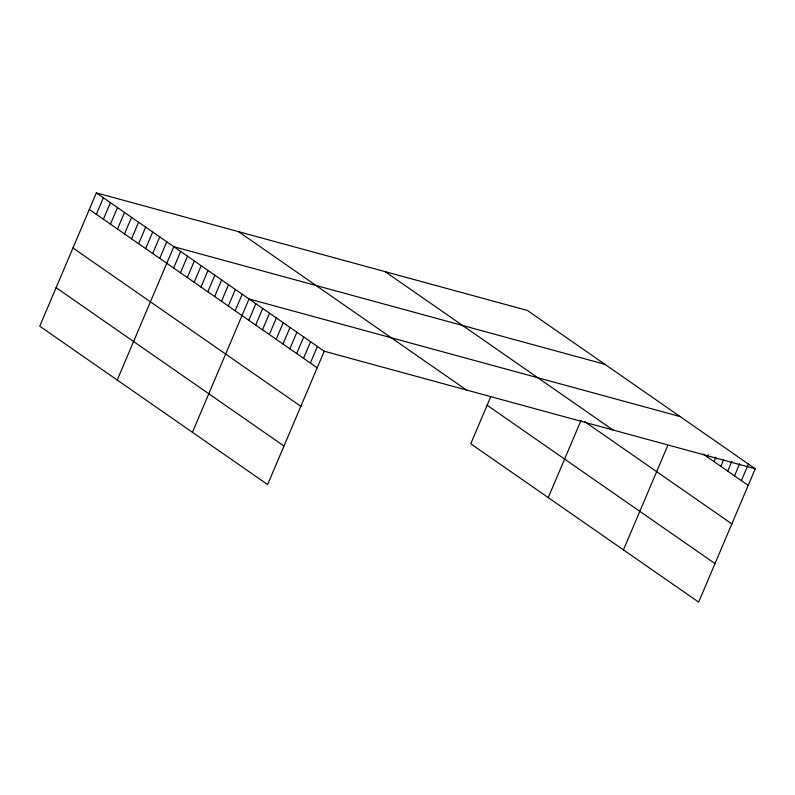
<?xml version="1.0" encoding="UTF-8"?>
<svg xmlns="http://www.w3.org/2000/svg" width="795" height="795" viewBox="0 0 795 795"><rect width="100%" height="100%" fill="white"/><g stroke="black" fill="none" stroke-linecap="round" stroke-linejoin="round"><path stroke-width="1.19" d="M96.344 192.877L39.75 326.208L267.627 484.553L324.231 351.221L96.344 192.877L527.373 310.447L755.25 468.792L698.656 602.123L470.769 443.779L490.873 396.427M96.354 214.342L103.39 197.766M103.4 219.241L110.435 202.665M110.435 224.13L117.481 207.555M117.481 229.03L124.517 212.454M124.527 233.919L131.563 217.343M131.573 238.818L138.608 222.242M138.618 243.707L145.654 227.132M145.654 248.606L152.7 232.031M152.7 253.496L159.735 236.92M159.745 258.395L166.781 241.819M117.233 380.04L173.827 246.708L604.846 364.289M173.628 268.044L180.664 251.458M180.465 272.794L187.501 256.209M187.302 277.544L194.338 260.959M194.139 282.295L201.175 265.709M200.966 287.045L208.012 270.459M207.803 291.795L214.849 275.209M214.64 296.545L221.686 279.959M221.477 301.295L228.513 284.719M228.314 306.045L235.35 289.469M235.151 310.795L242.187 294.22M192.43 432.301L249.024 298.97L680.053 416.54M248.825 320.296L255.861 303.72M255.662 325.046L262.698 308.47M262.499 329.796L269.535 313.22M269.336 334.546L276.372 317.97M276.173 339.296L283.209 322.72M283.01 344.046L290.046 327.47M289.847 348.796L296.883 332.221M296.684 353.546L303.72 336.971M303.521 358.297L310.557 341.721M310.358 363.047L317.394 346.471M548.252 497.62L580.986 420.495M623.449 549.872L667.562 445.965M707.192 456.867L708.136 454.661M714.029 461.617L715.907 457.204M720.866 466.367L723.679 459.739M727.703 471.127L731.927 461.18M734.54 475.877L739.698 463.714M741.377 480.627L748.413 464.041M324.231 351.221L755.25 468.792M703.287 454.154L748.214 485.377M385.128 271.651L613.015 429.996M584.385 421.43L731.857 523.905M238.58 231.673L466.466 390.017M487.126 405.251L715.013 563.595M89.308 209.453L317.195 367.797M72.951 247.98L300.838 406.325M56.107 287.681L283.984 446.025"/></g></svg>
